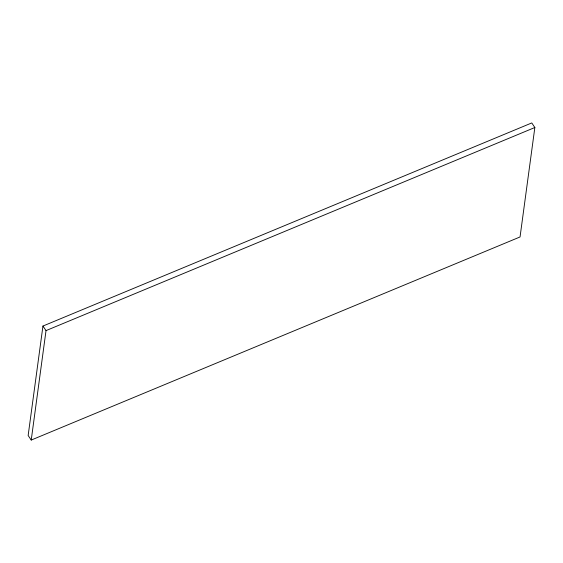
<?xml version="1.0" encoding="UTF-8"?>
<svg xmlns="http://www.w3.org/2000/svg" width="563" height="563" viewBox="0 0 563 563"><rect width="100%" height="100%" fill="white"/><g stroke="black" fill="none" stroke-linecap="round" stroke-linejoin="round"><path stroke-width="0.84" d="M42.95 326.047L28.15 435.495L31.232 440.062L520.05 236.953L534.85 127.505L531.768 122.938L42.95 326.047L46.025 330.608L31.232 440.062M46.025 330.608L534.85 127.505"/></g></svg>
